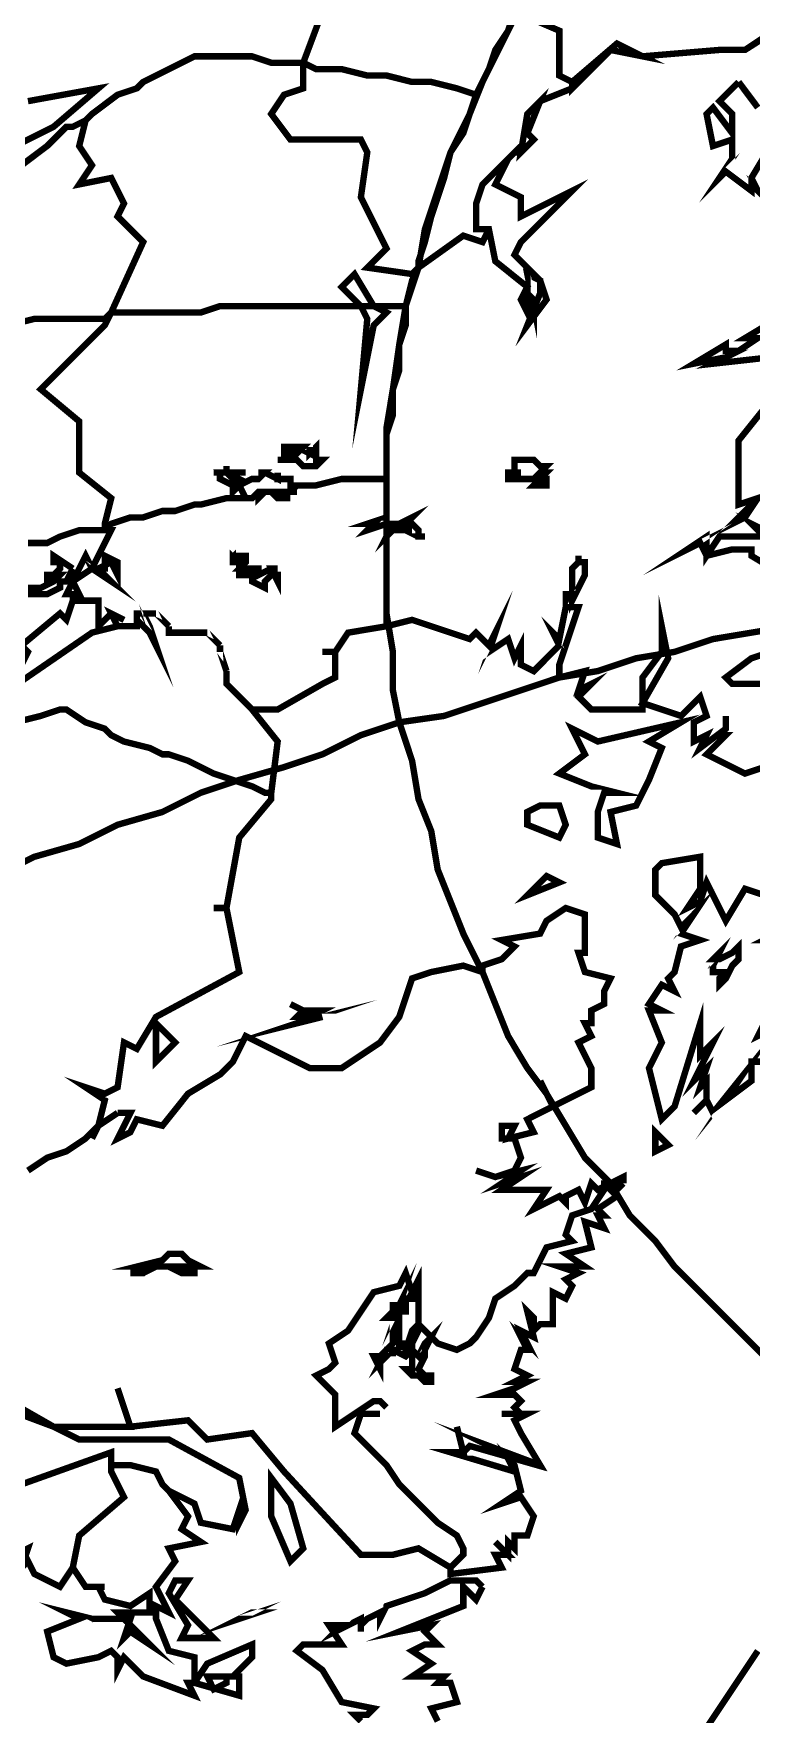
# Model space of a CAD drawing. Extents: x 475 to 2724, y -1 to 2248.
# Drawn here: x 1330.9 to 1443, y 1249.1 to 1511.5 of the extents above; entities that cross this region are included whole.
import ezdxf

# ---------------------------------------------------------------- set-up
doc = ezdxf.new("R2010")
doc.units = 0
doc.layers.get('0').update_dxf_attribs({"color": 8, "linetype": 'CONTINUOUS'})

msp = doc.modelspace()

# ---------------------------------------------------------------- linework, layer by layer
at = {"color": 5, "const_width": 1}
for points in [[(1426, 1508), (1438, 1509), (1442, 1509), (1454, 1517), (1457, 1516), (1457, 1515), (1463, 1516), (1467, 1516), (1469, 1516), (1471, 1522), (1476, 1523), (1482, 1519), (1482, 1519), (1478, 1522), (1474, 1522), (1471, 1521), (1469, 1516), (1467, 1515), (1463, 1516), (1458, 1514), (1453, 1516), (1442, 1509), (1438, 1509)], [(1385, 1523), (1379, 1521), (1376, 1515), (1376, 1515), (1378, 1521), (1371, 1519), (1380, 1523), (1379, 1522), (1386, 1524), (1385, 1523)], [(1376, 1515), (1373, 1507)], [(1406, 1515), (1413, 1512), (1413, 1505), (1415, 1504)], [(1426, 1508), (1422, 1510), (1415, 1504), (1415, 1503), (1421, 1509), (1426, 1508)], [(1373, 1507), (1373, 1503), (1370, 1502), (1368, 1499), (1371, 1495), (1382, 1495), (1383, 1493), (1382, 1486), (1386, 1478), (1383, 1475), (1390, 1474), (1391, 1475)], [(1446, 1494), (1443, 1489), (1444, 1487), (1443, 1488), (1443, 1487), (1439, 1490), (1438, 1489), (1440, 1492), (1440, 1495), (1437, 1494), (1436, 1499), (1437, 1500), (1440, 1496), (1440, 1499), (1438, 1501), (1441, 1504)], [(1441, 1504), (1444, 1500)], [(1324, 1492), (1334, 1497), (1341, 1503), (1330, 1501)], [(1407, 1493), (1408, 1499), (1410, 1501), (1408, 1496), (1409, 1495), (1407, 1493), (1407, 1493)], [(1410, 1501), (1415, 1503)], [(1339, 1498), (1338, 1494), (1340, 1491), (1338, 1488), (1343, 1489), (1345, 1485), (1344, 1483), (1348, 1479), (1343, 1468)], [(1400, 1485), (1400, 1481), (1402, 1481), (1402, 1481), (1403, 1476), (1408, 1472), (1407, 1470), (1408, 1468), (1408, 1470), (1408, 1471), (1409, 1470), (1409, 1469), (1408, 1474), (1410, 1473), (1410, 1471), (1408, 1466), (1411, 1470), (1410, 1473), (1406, 1477), (1407, 1479), (1415, 1487), (1413, 1486), (1407, 1483), (1407, 1486), (1403, 1488), (1405, 1492), (1406, 1493), (1407, 1494), (1401, 1488), (1400, 1485)], [(1406, 1493), (1407, 1493)], [(1391, 1475), (1398, 1480), (1401, 1479), (1402, 1481)], [(1382, 1469), (1379, 1472), (1381, 1474), (1384, 1469)], [(1343, 1468), (1342, 1466), (1332, 1456), (1338, 1451), (1338, 1443), (1343, 1439), (1342, 1435), (1342, 1434)], [(1384, 1469), (1386, 1468), (1384, 1466), (1382, 1456), (1383, 1467), (1382, 1469)], [(1375, 1444), (1375, 1444), (1374, 1444), (1373, 1444), (1372, 1445), (1370, 1445), (1371, 1445), (1370, 1445), (1370, 1445), (1369, 1445), (1370, 1445), (1370, 1445), (1371, 1445), (1371, 1446), (1371, 1446), (1370, 1446), (1370, 1447), (1370, 1447), (1371, 1447), (1372, 1447), (1372, 1446), (1373, 1447), (1372, 1447), (1374, 1446), (1374, 1447), (1374, 1447), (1374, 1446), (1375, 1447), (1375, 1446), (1375, 1445), (1376, 1445), (1375, 1444)], [(1364, 1439), (1363, 1441), (1362, 1440), (1362, 1440), (1362, 1441), (1362, 1441), (1360, 1442), (1360, 1442), (1360, 1443), (1359, 1443), (1361, 1443), (1361, 1444), (1361, 1443), (1363, 1443), (1364, 1443), (1362, 1443), (1361, 1443), (1361, 1443), (1361, 1443), (1363, 1442), (1362, 1442), (1362, 1442), (1362, 1442), (1362, 1442), (1363, 1441), (1365, 1442), (1365, 1442), (1366, 1442), (1366, 1442), (1367, 1443), (1366, 1443), (1367, 1443), (1369, 1442), (1369, 1443), (1369, 1443), (1369, 1442), (1371, 1442), (1371, 1441), (1372, 1441)], [(1408, 1445), (1408, 1445), (1408, 1445), (1409, 1445), (1409, 1445), (1410, 1444), (1411, 1444), (1410, 1443), (1411, 1443), (1411, 1443), (1411, 1443), (1410, 1443), (1411, 1443), (1410, 1442), (1411, 1442), (1411, 1442), (1411, 1442), (1411, 1441), (1411, 1441), (1409, 1441), (1410, 1442), (1410, 1442), (1409, 1442), (1407, 1442), (1406, 1442), (1406, 1442), (1405, 1442), (1405, 1442), (1405, 1442), (1405, 1443), (1405, 1443), (1407, 1443), (1407, 1443), (1405, 1443), (1406, 1443), (1406, 1444), (1406, 1445), (1408, 1445)], [(1372, 1441), (1371, 1440)], [(1372, 1441), (1372, 1441)], [(1365, 1439), (1364, 1439)], [(1366, 1440), (1365, 1439)], [(1367, 1440), (1367, 1440), (1366, 1439), (1366, 1440)], [(1368, 1440), (1368, 1440), (1367, 1440), (1367, 1440)], [(1371, 1440), (1372, 1440), (1372, 1440), (1372, 1440), (1371, 1440), (1370, 1440), (1370, 1440), (1370, 1439), (1371, 1439), (1371, 1439), (1371, 1439), (1371, 1439), (1369, 1439), (1369, 1439), (1368, 1440)], [(1386, 1435), (1383, 1434), (1383, 1434), (1384, 1435), (1384, 1435), (1383, 1435), (1386, 1436)], [(1386, 1436), (1386, 1435), (1388, 1435), (1390, 1436), (1389, 1435), (1389, 1435), (1390, 1435), (1391, 1434), (1391, 1433), (1391, 1433), (1392, 1433), (1392, 1433), (1391, 1433), (1389, 1434), (1390, 1434), (1389, 1434), (1387, 1434), (1386, 1433), (1387, 1435), (1386, 1435)], [(1342, 1434), (1343, 1434), (1340, 1428)], [(1330, 1425), (1332, 1425), (1332, 1425), (1334, 1426), (1334, 1426), (1335, 1427), (1334, 1427), (1334, 1427), (1333, 1427), (1333, 1426), (1333, 1426), (1334, 1427), (1335, 1428), (1335, 1428), (1335, 1428), (1335, 1428), (1335, 1429), (1334, 1429), (1334, 1430), (1337, 1428)], [(1344, 1429), (1344, 1427), (1343, 1429), (1341, 1428), (1343, 1426), (1340, 1428), (1337, 1426), (1338, 1424), (1337, 1424), (1336, 1424), (1339, 1430), (1340, 1428), (1340, 1428), (1342, 1428), (1342, 1430), (1344, 1429)], [(1362, 1431), (1362, 1430), (1364, 1430), (1364, 1429), (1364, 1429), (1363, 1428), (1365, 1428), (1365, 1428), (1366, 1428), (1366, 1428), (1366, 1428), (1366, 1427), (1368, 1428), (1369, 1428), (1368, 1428), (1369, 1426), (1369, 1427), (1368, 1427), (1368, 1427), (1367, 1426), (1367, 1425), (1365, 1426), (1365, 1427), (1363, 1427), (1363, 1428), (1363, 1429), (1362, 1429), (1362, 1430), (1362, 1431)], [(1415, 1423), (1415, 1424), (1414, 1424), (1414, 1423), (1415, 1425), (1415, 1426), (1415, 1428), (1416, 1429), (1416, 1430), (1416, 1429), (1416, 1429), (1417, 1429), (1417, 1427), (1416, 1425), (1416, 1425), (1415, 1423)], [(1337, 1428), (1336, 1426), (1335, 1426), (1335, 1425), (1333, 1424), (1331, 1424), (1330, 1424)], [(1336, 1420), (1335, 1421), (1329, 1416), (1330, 1415), (1329, 1413), (1325, 1412), (1327, 1410), (1323, 1410), (1320, 1409), (1318, 1407), (1321, 1407), (1324, 1407), (1340, 1418), (1344, 1419), (1343, 1421), (1345, 1420), (1343, 1421), (1341, 1419), (1341, 1423), (1337, 1423), (1336, 1420)], [(1337, 1424), (1337, 1423)], [(1344, 1419), (1347, 1419), (1347, 1420)], [(1347, 1420), (1347, 1421), (1348, 1421), (1349, 1419), (1350, 1416), (1349, 1418), (1347, 1420)], [(1348, 1421), (1349, 1421), (1350, 1421)], [(1350, 1421), (1352, 1419), (1350, 1421)], [(1352, 1419), (1352, 1418), (1358, 1418)], [(1358, 1418), (1360, 1416), (1358, 1418)], [(1360, 1416), (1360, 1415)], [(1360, 1415), (1361, 1412), (1360, 1415)], [(1361, 1412), (1361, 1410), (1365, 1406)], [(1438, 1363), (1438, 1364), (1438, 1364), (1439, 1365), (1438, 1365), (1437, 1365), (1437, 1366), (1438, 1368), (1438, 1368), (1438, 1368), (1438, 1368), (1437, 1367), (1438, 1367), (1440, 1368), (1440, 1368), (1441, 1369), (1441, 1369), (1441, 1367), (1440, 1366), (1439, 1364), (1438, 1363)], [(1357, 1319), (1355, 1319), (1355, 1319), (1356, 1319), (1356, 1318), (1354, 1318), (1352, 1319), (1352, 1319), (1351, 1319), (1354, 1319), (1354, 1319), (1355, 1319), (1353, 1319), (1352, 1319), (1351, 1319), (1349, 1319), (1348, 1318), (1346, 1318), (1346, 1318), (1348, 1318), (1348, 1318), (1350, 1319), (1349, 1319), (1349, 1319), (1348, 1319), (1347, 1319), (1351, 1320), (1352, 1321), (1354, 1321), (1355, 1320), (1357, 1319)], [(1393, 1308), (1392, 1306), (1392, 1305), (1391, 1303), (1392, 1302), (1392, 1302), (1393, 1302), (1393, 1301), (1393, 1301), (1393, 1301), (1392, 1301), (1391, 1302), (1391, 1302), (1390, 1302), (1390, 1302), (1389, 1303), (1390, 1303), (1390, 1304), (1390, 1305), (1390, 1306), (1389, 1305), (1389, 1305), (1387, 1306), (1387, 1306), (1387, 1305), (1387, 1306), (1387, 1306), (1386, 1306), (1385, 1304), (1385, 1304), (1386, 1305), (1385, 1305), (1385, 1303), (1384, 1305), (1384, 1305), (1385, 1305), (1386, 1306), (1386, 1306), (1386, 1306), (1386, 1306), (1386, 1306), (1387, 1307), (1387, 1307), (1387, 1309), (1387, 1309), (1387, 1310), (1388, 1313), (1387, 1311), (1387, 1311), (1386, 1311), (1386, 1311), (1387, 1312), (1387, 1313), (1387, 1313), (1387, 1313), (1389, 1313), (1390, 1315), (1390, 1315), (1390, 1315), (1390, 1314), (1390, 1315), (1391, 1315), (1390, 1315), (1390, 1314), (1389, 1314), (1389, 1313), (1389, 1312), (1388, 1312), (1388, 1311), (1388, 1306), (1388, 1307), (1388, 1307), (1389, 1306), (1390, 1309), (1391, 1310), (1391, 1309), (1391, 1309), (1390, 1307), (1389, 1307), (1390, 1306), (1390, 1305), (1390, 1306), (1391, 1305), (1391, 1305), (1391, 1305), (1392, 1307), (1393, 1308)], [(1316, 1315), (1316, 1305), (1320, 1302), (1321, 1298), (1327, 1298), (1334, 1294)], [(1393, 1308), (1393, 1308)], [(1334, 1294), (1334, 1294), (1326, 1297), (1322, 1296), (1317, 1298)]]:
    msp.add_lwpolyline(points, dxfattribs=at)
at = {"color": 7, "const_width": 1}
for points in [[(1407, 1516), (1404, 1510), (1401, 1504), (1399, 1499), (1396, 1493), (1394, 1487), (1392, 1481), (1391, 1475), (1389, 1469), (1388, 1463), (1387, 1456), (1386, 1450), (1386, 1444), (1386, 1439), (1386, 1433), (1386, 1427), (1386, 1421), (1387, 1415), (1387, 1409), (1388, 1404), (1390, 1398), (1391, 1392), (1393, 1387), (1394, 1381), (1396, 1376), (1398, 1371), (1401, 1365), (1403, 1360), (1405, 1355), (1408, 1350), (1411, 1346), (1414, 1341), (1417, 1336), (1421, 1332), (1424, 1327), (1428, 1323), (1431, 1319), (1435, 1315), (1439, 1311), (1443, 1307), (1447, 1303)], [(1325, 1380), (1331, 1383), (1338, 1385), (1344, 1388), (1351, 1390), (1357, 1393), (1363, 1395), (1370, 1397), (1376, 1399), (1382, 1402), (1388, 1404), (1395, 1405), (1401, 1407), (1407, 1409), (1413, 1411), (1419, 1412), (1425, 1414), (1431, 1415), (1437, 1417), (1443, 1418), (1449, 1419)], [(1436, 1247), (1438, 1250), (1440, 1253), (1442, 1256), (1444, 1259)]]:
    msp.add_lwpolyline(points, dxfattribs=at)
at = {"color": 6, "const_width": 1}
for points in [[(1406, 1515), (1405, 1512), (1403, 1509), (1402, 1506), (1400, 1502)], [(1400, 1502), (1397, 1503), (1393, 1504), (1390, 1504), (1386, 1505), (1383, 1505), (1379, 1506), (1375, 1506), (1373, 1507), (1372, 1507), (1368, 1507), (1365, 1508), (1361, 1508), (1357, 1508), (1356, 1508), (1352, 1506), (1348, 1504), (1347, 1503), (1344, 1502), (1340, 1499), (1339, 1498), (1337, 1497), (1336, 1497), (1333, 1494), (1329, 1491)], [(1400, 1502), (1399, 1499), (1398, 1496), (1396, 1493), (1395, 1489), (1394, 1486), (1393, 1483), (1392, 1479), (1391, 1476), (1391, 1475), (1390, 1473), (1389, 1469)], [(1327, 1466), (1331, 1467), (1335, 1467), (1338, 1467), (1342, 1467), (1343, 1468), (1346, 1468), (1349, 1468), (1353, 1468), (1357, 1468), (1360, 1469), (1364, 1469), (1368, 1469), (1371, 1469), (1375, 1469), (1379, 1469), (1382, 1469), (1382, 1469), (1384, 1469), (1386, 1469), (1389, 1469)], [(1389, 1469), (1389, 1466), (1388, 1463), (1388, 1459), (1387, 1456), (1387, 1452), (1386, 1449), (1386, 1446), (1386, 1442)], [(1330, 1432), (1333, 1432), (1335, 1433), (1338, 1434), (1341, 1434), (1342, 1434), (1343, 1435), (1346, 1436), (1348, 1436), (1351, 1437), (1353, 1437), (1356, 1438), (1357, 1438), (1361, 1439), (1364, 1439), (1365, 1439), (1366, 1440), (1367, 1440), (1368, 1440), (1371, 1440), (1372, 1441), (1372, 1441), (1375, 1441), (1379, 1442), (1382, 1442), (1386, 1442)], [(1386, 1442), (1386, 1439), (1386, 1436), (1386, 1436), (1386, 1435), (1386, 1433), (1386, 1429), (1386, 1426), (1386, 1423), (1386, 1419), (1386, 1419)], [(1328, 1404), (1332, 1405), (1335, 1406), (1336, 1406), (1339, 1404), (1342, 1403), (1343, 1402), (1345, 1401), (1349, 1400), (1351, 1399), (1352, 1399), (1355, 1398), (1359, 1396), (1359, 1396), (1362, 1395), (1365, 1394), (1367, 1393), (1368, 1393)], [(1344, 1343), (1341, 1341), (1341, 1341), (1339, 1339), (1336, 1337), (1333, 1336), (1330, 1334)], [(1423, 1332), (1420, 1332), (1420, 1331), (1418, 1328), (1415, 1327), (1414, 1324), (1415, 1323), (1411, 1322), (1409, 1318), (1408, 1318), (1406, 1316), (1403, 1314), (1402, 1311), (1400, 1308), (1399, 1307), (1397, 1306), (1394, 1307), (1393, 1308), (1393, 1308), (1391, 1310), (1391, 1313), (1391, 1317), (1390, 1315), (1389, 1318), (1388, 1316), (1384, 1315), (1382, 1312), (1380, 1309), (1377, 1307), (1378, 1304), (1377, 1303), (1375, 1302), (1378, 1299), (1378, 1295), (1378, 1294), (1381, 1296), (1384, 1298), (1385, 1298), (1386, 1297)], [(1385, 1296), (1382, 1296), (1381, 1293), (1381, 1293), (1382, 1292), (1384, 1290), (1386, 1288), (1388, 1285), (1390, 1283), (1392, 1281), (1394, 1279), (1397, 1277), (1398, 1275), (1398, 1274), (1396, 1272)], [(1343, 1288), (1346, 1288), (1350, 1287), (1351, 1285), (1352, 1284), (1352, 1284)], [(1350, 1265), (1349, 1265)]]:
    msp.add_lwpolyline(points, dxfattribs=at)
at = {"color": 94, "const_width": 1}
for points in [[(1447, 1467), (1442, 1464), (1444, 1464), (1441, 1462), (1439, 1462), (1439, 1463), (1434, 1460), (1439, 1461), (1437, 1460), (1446, 1461)], [(1445, 1453), (1441, 1448), (1441, 1440), (1441, 1438), (1444, 1439), (1440, 1435), (1442, 1436), (1444, 1439)], [(1445, 1434), (1443, 1435), (1445, 1433), (1441, 1433), (1438, 1433), (1436, 1430), (1436, 1433), (1433, 1431), (1435, 1432), (1436, 1430), (1440, 1431), (1443, 1431), (1443, 1430), (1448, 1427)], [(1445, 1397), (1442, 1396), (1436, 1399), (1439, 1402), (1438, 1402), (1439, 1403), (1439, 1405), (1439, 1403), (1435, 1400), (1436, 1402), (1434, 1401), (1434, 1404), (1436, 1405), (1435, 1408), (1434, 1407), (1432, 1405), (1426, 1407), (1430, 1414), (1429, 1419), (1429, 1415), (1426, 1411), (1426, 1406), (1418, 1406), (1416, 1408), (1418, 1410), (1416, 1409), (1417, 1412), (1413, 1411), (1413, 1413), (1416, 1422), (1414, 1422), (1413, 1417), (1412, 1418), (1413, 1416), (1409, 1412), (1407, 1413), (1407, 1416), (1406, 1414), (1405, 1417), (1402, 1415), (1403, 1418), (1402, 1416), (1400, 1418), (1399, 1417), (1390, 1420), (1386, 1419)], [(1386, 1419), (1380, 1418), (1378, 1415), (1376, 1415), (1378, 1415), (1378, 1411), (1376, 1410), (1369, 1406), (1365, 1406), (1369, 1401), (1368, 1393)], [(1446, 1415), (1443, 1414), (1439, 1411), (1440, 1410), (1451, 1410)], [(1427, 1395), (1425, 1391), (1421, 1390), (1422, 1385), (1419, 1386), (1419, 1390), (1420, 1393), (1422, 1393), (1418, 1394), (1413, 1396), (1417, 1399), (1415, 1403), (1419, 1401), (1432, 1404), (1427, 1401), (1429, 1400), (1427, 1395)], [(1368, 1393), (1368, 1392), (1363, 1386), (1361, 1375), (1359, 1375), (1361, 1375), (1363, 1365), (1350, 1358), (1347, 1353), (1345, 1354), (1344, 1347), (1342, 1346), (1339, 1347), (1342, 1345), (1341, 1341)], [(1414, 1388), (1413, 1386), (1408, 1388), (1408, 1390), (1410, 1391), (1413, 1391), (1414, 1388)], [(1445, 1351), (1443, 1351), (1443, 1348), (1439, 1345), (1441, 1348), (1437, 1343), (1436, 1345), (1434, 1343), (1436, 1345), (1436, 1348), (1435, 1347), (1436, 1350), (1434, 1348), (1437, 1354), (1435, 1352), (1435, 1357), (1431, 1344), (1429, 1342), (1427, 1350), (1429, 1354), (1427, 1359), (1429, 1359), (1427, 1360), (1429, 1363), (1431, 1362), (1430, 1364), (1431, 1365), (1432, 1369), (1435, 1370), (1432, 1371), (1434, 1374), (1432, 1372), (1431, 1374), (1430, 1375), (1428, 1377), (1428, 1381), (1429, 1382), (1435, 1383), (1435, 1378), (1433, 1375), (1435, 1376), (1436, 1379), (1439, 1373), (1442, 1378), (1448, 1376)], [(1413, 1379), (1408, 1377), (1411, 1380), (1413, 1379)], [(1344, 1343), (1346, 1343), (1344, 1339), (1346, 1340), (1347, 1342), (1351, 1341), (1355, 1346), (1360, 1349), (1362, 1351), (1364, 1355), (1374, 1350), (1379, 1350), (1385, 1354), (1388, 1358), (1390, 1364), (1393, 1365), (1398, 1366), (1401, 1365), (1401, 1366), (1404, 1367), (1406, 1369), (1404, 1370), (1410, 1371), (1411, 1373), (1414, 1375), (1417, 1374), (1417, 1368), (1416, 1368), (1417, 1365), (1421, 1364), (1420, 1362), (1420, 1360), (1418, 1359), (1418, 1357), (1417, 1357), (1418, 1355), (1416, 1354), (1418, 1350), (1418, 1348), (1418, 1347), (1412, 1344), (1410, 1348), (1412, 1344), (1408, 1342), (1409, 1340), (1405, 1339), (1406, 1341), (1404, 1341), (1404, 1339), (1406, 1339), (1407, 1336), (1406, 1334), (1403, 1333), (1400, 1334), (1403, 1333), (1407, 1334), (1404, 1332), (1407, 1333), (1404, 1331), (1411, 1331), (1409, 1328), (1413, 1330), (1414, 1329), (1414, 1330), (1416, 1331), (1417, 1329), (1418, 1332), (1419, 1331), (1423, 1333), (1423, 1332)], [(1449, 1372), (1445, 1370), (1448, 1370)], [(1376, 1359), (1372, 1357), (1376, 1358), (1372, 1357), (1375, 1358), (1372, 1358), (1373, 1359), (1371, 1360), (1373, 1359), (1376, 1359)], [(1353, 1354), (1350, 1351), (1350, 1357), (1353, 1354)], [(1445, 1357), (1444, 1355), (1446, 1356)], [(1341, 1341), (1340, 1339), (1341, 1341)], [(1341, 1341), (1344, 1343), (1344, 1343)], [(1418, 1342), (1418, 1342)], [(1430, 1338), (1428, 1337), (1428, 1340), (1430, 1338)], [(1423, 1332), (1423, 1332), (1422, 1331), (1421, 1332), (1421, 1331), (1422, 1330), (1419, 1328), (1420, 1327), (1419, 1327), (1420, 1325), (1417, 1326), (1418, 1322), (1414, 1321), (1417, 1319), (1415, 1319), (1413, 1319), (1416, 1318), (1414, 1317), (1415, 1316), (1414, 1314), (1412, 1315), (1412, 1310), (1410, 1310), (1409, 1309), (1409, 1311), (1408, 1312), (1408, 1312), (1409, 1308), (1407, 1309), (1408, 1307), (1407, 1308), (1408, 1306), (1407, 1306), (1406, 1303), (1408, 1302), (1406, 1301), (1408, 1301), (1406, 1300), (1403, 1299), (1406, 1299), (1407, 1298), (1406, 1297), (1407, 1296), (1404, 1296), (1408, 1296), (1406, 1295), (1407, 1293), (1410, 1288), (1402, 1291), (1406, 1289), (1399, 1291), (1398, 1290), (1397, 1294), (1398, 1290), (1396, 1290), (1406, 1287), (1405, 1289), (1406, 1288), (1407, 1284), (1404, 1282), (1407, 1283), (1409, 1280), (1408, 1277), (1406, 1277), (1406, 1275), (1405, 1276), (1405, 1274), (1403, 1276), (1405, 1274), (1403, 1274), (1404, 1272), (1396, 1271), (1396, 1272)], [(1396, 1272), (1391, 1275), (1387, 1274), (1382, 1274), (1370, 1287), (1365, 1293), (1358, 1292), (1355, 1295), (1346, 1294), (1344, 1300), (1346, 1294), (1334, 1294), (1338, 1292), (1352, 1292), (1363, 1286), (1364, 1281), (1363, 1279), (1363, 1281), (1362, 1278), (1357, 1279), (1356, 1282), (1352, 1284)], [(1337, 1293), (1337, 1293)], [(1371, 1282), (1373, 1275), (1371, 1273), (1368, 1280), (1368, 1286), (1371, 1282)], [(1352, 1284), (1355, 1280), (1354, 1278), (1357, 1276), (1352, 1275), (1353, 1273), (1350, 1269), (1352, 1265), (1350, 1266), (1350, 1265)], [(1337, 1272), (1335, 1269), (1331, 1271), (1330, 1273), (1329, 1272), (1330, 1275), (1326, 1273), (1324, 1274), (1324, 1275), (1323, 1274), (1324, 1276), (1323, 1274), (1321, 1276), (1316, 1275)], [(1349, 1265), (1349, 1268), (1346, 1266), (1342, 1267), (1341, 1269), (1342, 1269), (1339, 1269), (1337, 1272)], [(1355, 1270), (1353, 1267), (1359, 1261), (1354, 1261), (1355, 1263), (1352, 1268), (1353, 1270), (1355, 1270)], [(1382, 1248), (1381, 1249), (1383, 1249), (1384, 1250), (1379, 1251), (1376, 1256), (1372, 1259), (1373, 1260), (1379, 1260), (1377, 1263), (1379, 1263), (1378, 1262), (1382, 1264), (1382, 1262), (1382, 1263), (1383, 1264), (1385, 1265), (1385, 1264), (1386, 1266), (1392, 1268), (1396, 1270), (1400, 1270), (1401, 1269)], [(1401, 1269), (1400, 1267), (1398, 1269), (1398, 1266), (1388, 1262), (1393, 1263), (1392, 1262), (1394, 1260), (1392, 1260), (1390, 1259), (1393, 1257), (1390, 1255), (1395, 1255), (1394, 1254), (1396, 1254), (1397, 1251), (1393, 1250), (1394, 1248)], [(1350, 1265), (1350, 1264), (1352, 1259), (1356, 1258), (1356, 1254), (1355, 1254), (1356, 1252), (1348, 1255), (1345, 1258), (1344, 1256), (1344, 1258), (1343, 1259), (1341, 1258), (1336, 1257), (1334, 1258), (1333, 1262), (1338, 1264), (1336, 1265), (1340, 1264), (1346, 1264), (1345, 1261), (1346, 1262), (1349, 1260), (1344, 1265), (1348, 1265), (1349, 1265)], [(1366, 1265), (1365, 1265), (1363, 1264), (1366, 1265)], [(1365, 1258), (1362, 1255), (1360, 1255), (1358, 1255), (1359, 1253), (1361, 1254), (1361, 1255), (1363, 1255), (1363, 1252), (1356, 1254), (1358, 1257), (1365, 1260), (1365, 1258)]]:
    msp.add_lwpolyline(points, dxfattribs=at)
at = {"color": 1, "const_width": 1}
for points in [[(1327, 1286), (1329, 1285), (1343, 1290), (1343, 1288)], [(1343, 1288), (1343, 1287), (1345, 1283), (1338, 1277), (1337, 1272)]]:
    msp.add_lwpolyline(points, dxfattribs=at)

doc.saveas('drawing.dxf')
